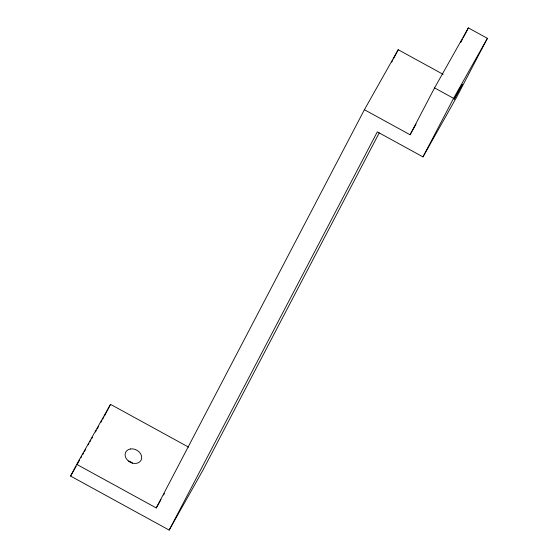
<?xml version="1.0" encoding="UTF-8"?>
<svg xmlns="http://www.w3.org/2000/svg" width="558" height="558" viewBox="0 0 558 558"><rect width="100%" height="100%" fill="white"/><g stroke="black" fill="none" stroke-linecap="round" stroke-linejoin="round"><path stroke-width="0.84" d="M379.252 132.832L202.986 470.094L169.172 530.1L70.601 476.065L76.725 464.354L110.533 404.348L188.562 447.125M104.416 416.066L110.533 404.348M76.725 464.354L156.268 507.954L364.402 109.717L398.21 49.718L443.122 74.333M391.758 62.064L392.567 60.522M393.369 58.981L398.21 49.718M169.172 530.1L377.306 131.862L422.978 156.896L456.786 96.897L487.399 38.335L468.364 27.9L434.556 87.906L410.074 134.757L364.402 109.717M460.741 42.492L462.345 39.423M463.147 37.888L468.364 27.9M422.978 156.896L453.584 98.334L487.399 38.335M70.601 476.065L76.167 466.195M77.025 464.675L79.592 460.12M80.875 457.839L81.733 456.318M82.584 454.798L83.442 453.277M84.3 451.764L85.583 449.483M88.15 444.928L89.008 443.408M89.866 441.887L90.717 440.367M91.575 438.853L92.433 437.332M95.425 432.011L96.283 430.497M97.141 428.976L98.424 426.696M100.991 422.141L101.849 420.62M102.7 419.1L103.558 417.586M156.268 507.954L160.976 499.598M163.543 495.044L164.401 493.523M410.074 134.757L416.066 124.12M434.556 87.906L453.584 98.334M128.577 460.992A8.684 6.884 27.6 0 1 132.518 463.154M454.351 98.766L454.128 99.317L462.373 84.202L454.351 98.766M130.412 448.96L128.5 449.539A8.684 6.884 27.6 0 0 126.087 458.376A8.684 6.884 27.6 0 0 136.389 463.349L138.3 462.77A8.684 6.884 27.6 0 0 140.714 453.933A8.684 6.884 27.6 0 0 130.412 448.96"/></g></svg>
